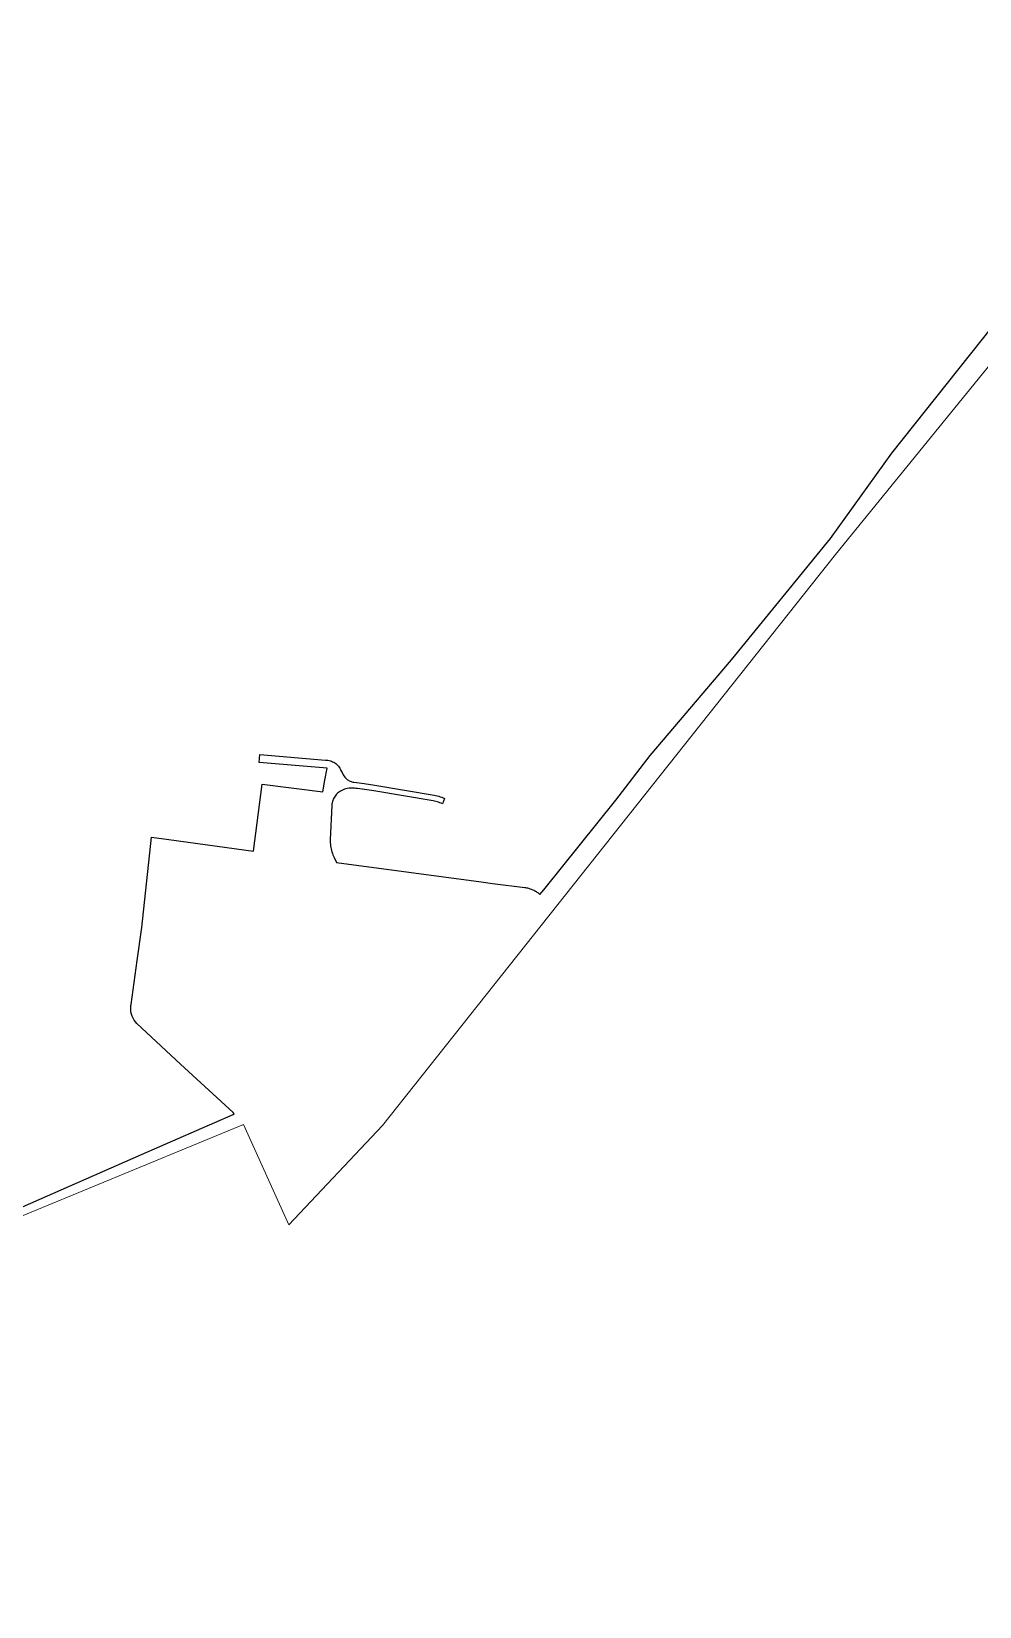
# Model space of a CAD drawing. Header units: millimetres. Extents: x 617751 to 636088, y 68402 to 77988.
# Drawn here: x 625480 to 626007, y 71029 to 71904 of the extents above; entities that cross this region are included whole.
import ezdxf

# ---------------------------------------------------------------- set-up
doc = ezdxf.new("R2010")
doc.units = ezdxf.units.MM
doc.header["$LTSCALE"] = 3
doc.header["$MEASUREMENT"] = 0
doc.layers.add('ALINHAMENTO PREDIAL', color=120, linetype='Continuous')
doc.layers.add('BAIRRO', color=30, linetype='Continuous')

msp = doc.modelspace()

# ---------------------------------------------------------------- linework, layer by layer
at = {"layer": 'ALINHAMENTO PREDIAL'}
msp.add_lwpolyline([(625475.02, 71251.14), (625541.09, 71280.26), (625591.96, 71302.48), (625592.65, 71302.84), (625592.09, 71303.46), (625562.85, 71330.38), (625543.85, 71347.91), (625538.6, 71352.95), (625537.81, 71353.82), (625537.08, 71354.81), (625536.45, 71355.88), (625535.94, 71357.01), (625535.55, 71358.17), (625535.28, 71359.37), (625535.13, 71360.62), (625535.13, 71361.86), (625535.25, 71363.03), (625535.34, 71363.57), (625538.78, 71387.95), (625541.26, 71406.21), (625546.66, 71456.4), (625556.34, 71455.09), (625603.33, 71448.71), (625608.17, 71485.93), (625641.89, 71481.61), (625642.93, 71488.18), (625644.18, 71494.7), (625606.54, 71497.98), (625606.87, 71502.41), (625643.36, 71499.25), (625644.03, 71499.21), (625644.7, 71499.12), (625645.37, 71498.98), (625646.02, 71498.81), (625646.66, 71498.58), (625647.28, 71498.32), (625647.89, 71498.02), (625648.47, 71497.67), (625649.03, 71497.29), (625649.56, 71496.88), (625650.06, 71496.37), (625650.51, 71495.84), (625650.93, 71495.28), (625651.31, 71494.68), (625651.65, 71494.06), (625651.94, 71493.42), (625652.56, 71492.26), (625653.23, 71491.12), (625654.1, 71489.79), (625654.44, 71489.38), (625654.81, 71489), (625655.21, 71488.65), (625655.63, 71488.33), (625656.07, 71488.03), (625656.53, 71487.77), (625657.01, 71487.54), (625657.5, 71487.34), (625658, 71487.18), (625658.52, 71487.05), (625659.04, 71486.96), (625664.83, 71486.16), (625670.74, 71485.31), (625703.66, 71479.76), (625704.51, 71479.59), (625705.36, 71479.39), (625706.2, 71479.16), (625707.04, 71478.91), (625707.87, 71478.63), (625708.68, 71478.32), (625709.49, 71477.99), (625708.4, 71474.96), (625707.67, 71475.27), (625706.93, 71475.56), (625706.18, 71475.82), (625705.42, 71476.06), (625704.65, 71476.27), (625703.88, 71476.45), (625703.1, 71476.61), (625670.24, 71482.14), (625661.02, 71483.47), (625660.27, 71483.55), (625659.51, 71483.61), (625658.75, 71483.64), (625658, 71483.64), (625657.24, 71483.62), (625656.55, 71483.58), (625655.46, 71483.44), (625654.65, 71483.25), (625653.86, 71483.01), (625653.08, 71482.72), (625652.33, 71482.39), (625651.6, 71482), (625651.03, 71481.63), (625650.49, 71481.23), (625649.99, 71480.79), (625649.51, 71480.31), (625649.06, 71479.8), (625648.65, 71479.27), (625648.28, 71478.71), (625647.95, 71478.12), (625647.66, 71477.51), (625647.41, 71476.89), (625647.21, 71476.24), (625647.04, 71475.59), (625646.93, 71474.93), (625646.86, 71474.26), (625645.91, 71454.98), (625645.93, 71454.13), (625645.99, 71453.28), (625646.07, 71452.43), (625646.18, 71451.59), (625646.32, 71450.75), (625646.48, 71449.92), (625646.68, 71449.09), (625646.9, 71448.27), (625647.15, 71447.45), (625647.43, 71446.65), (625647.73, 71445.85), (625648.06, 71445.07), (625649.45, 71442.46), (625729.85, 71431.55), (625736.11, 71430.72), (625753.98, 71428.51), (625754.5, 71428.44), (625755.02, 71428.36), (625755.54, 71428.25), (625756.05, 71428.13), (625756.55, 71427.99), (625757.05, 71427.83), (625757.55, 71427.65), (625758.04, 71427.46), (625758.52, 71427.25), (625759, 71427.03), (625759.46, 71426.78), (625759.92, 71426.53), (625760.37, 71426.25), (625760.81, 71425.96), (625761.24, 71425.66), (625761.65, 71425.34), (625762.06, 71425.01), (625762.45, 71424.66), (625764.59, 71427.17), (625804.52, 71477.05), (625823.76, 71501.83), (625868.91, 71554.99), (625923.81, 71622.35), (625958, 71669.68), (626144.13, 71903.85)], dxfattribs=at)
msp.add_lwpolyline([(625475.02, 71251.14), (625541.09, 71280.26), (625591.96, 71302.48), (625592.65, 71302.84), (625592.09, 71303.46), (625562.85, 71330.38), (625543.85, 71347.91), (625538.6, 71352.95), (625537.81, 71353.82), (625537.08, 71354.81), (625536.45, 71355.88), (625535.94, 71357.01), (625535.55, 71358.17), (625535.28, 71359.37), (625535.13, 71360.62), (625535.13, 71361.86), (625535.25, 71363.03), (625535.34, 71363.57), (625538.78, 71387.95), (625541.26, 71406.21), (625546.66, 71456.4), (625556.34, 71455.09), (625603.33, 71448.71), (625608.17, 71485.93), (625641.89, 71481.61), (625642.93, 71488.18), (625644.18, 71494.7), (625606.54, 71497.98), (625606.87, 71502.41), (625643.36, 71499.25), (625644.03, 71499.21), (625644.7, 71499.12), (625645.37, 71498.98), (625646.02, 71498.81), (625646.66, 71498.58), (625647.28, 71498.32), (625647.89, 71498.02), (625648.47, 71497.67), (625649.03, 71497.29), (625649.56, 71496.88), (625650.06, 71496.37), (625650.51, 71495.84), (625650.93, 71495.28), (625651.31, 71494.68), (625651.65, 71494.06), (625651.94, 71493.42), (625652.56, 71492.26), (625653.23, 71491.12), (625654.1, 71489.79), (625654.44, 71489.38), (625654.81, 71489), (625655.21, 71488.65), (625655.63, 71488.33), (625656.07, 71488.03), (625656.53, 71487.77), (625657.01, 71487.54), (625657.5, 71487.34), (625658, 71487.18), (625658.52, 71487.05), (625659.04, 71486.96), (625664.83, 71486.16), (625670.74, 71485.31), (625703.66, 71479.76), (625704.51, 71479.59), (625705.36, 71479.39), (625706.2, 71479.16), (625707.04, 71478.91), (625707.87, 71478.63), (625708.68, 71478.32), (625709.49, 71477.99), (625708.4, 71474.96), (625707.67, 71475.27), (625706.93, 71475.56), (625706.18, 71475.82), (625705.42, 71476.06), (625704.65, 71476.27), (625703.88, 71476.45), (625703.1, 71476.61), (625670.24, 71482.14), (625661.02, 71483.47), (625660.27, 71483.55), (625659.51, 71483.61), (625658.75, 71483.64), (625658, 71483.64), (625657.24, 71483.62), (625656.55, 71483.58), (625655.46, 71483.44), (625654.65, 71483.25), (625653.86, 71483.01), (625653.08, 71482.72), (625652.33, 71482.39), (625651.6, 71482), (625651.03, 71481.63), (625650.49, 71481.23), (625649.99, 71480.79), (625649.51, 71480.31), (625649.06, 71479.8), (625648.65, 71479.27), (625648.28, 71478.71), (625647.95, 71478.12), (625647.66, 71477.51), (625647.41, 71476.89), (625647.21, 71476.24), (625647.04, 71475.59), (625646.93, 71474.93), (625646.86, 71474.26), (625645.91, 71454.98), (625645.93, 71454.13), (625645.99, 71453.28), (625646.07, 71452.43), (625646.18, 71451.59), (625646.32, 71450.75), (625646.48, 71449.92), (625646.68, 71449.09), (625646.9, 71448.27), (625647.15, 71447.45), (625647.43, 71446.65), (625647.73, 71445.85), (625648.06, 71445.07), (625649.45, 71442.46), (625729.85, 71431.55), (625736.11, 71430.72), (625753.98, 71428.51), (625754.5, 71428.44), (625755.02, 71428.36), (625755.54, 71428.25), (625756.05, 71428.13), (625756.55, 71427.99), (625757.05, 71427.83), (625757.55, 71427.65), (625758.04, 71427.46), (625758.52, 71427.25), (625759, 71427.03), (625759.46, 71426.78), (625759.92, 71426.53), (625760.37, 71426.25), (625760.81, 71425.96), (625761.24, 71425.66), (625761.65, 71425.34), (625762.06, 71425.01), (625762.45, 71424.66), (625764.59, 71427.17), (625804.52, 71477.05), (625823.76, 71501.83), (625868.91, 71554.99), (625923.81, 71622.35), (625958, 71669.68), (626144.13, 71903.85)], dxfattribs=at)
msp.add_lwpolyline([(625475.02, 71251.14), (625541.09, 71280.26), (625591.96, 71302.48), (625592.65, 71302.84), (625592.09, 71303.46), (625562.85, 71330.38), (625543.85, 71347.91), (625538.6, 71352.95), (625537.81, 71353.82), (625537.08, 71354.81), (625536.45, 71355.88), (625535.94, 71357.01), (625535.55, 71358.17), (625535.28, 71359.37), (625535.13, 71360.62), (625535.13, 71361.86), (625535.25, 71363.03), (625535.34, 71363.57), (625538.78, 71387.95), (625541.26, 71406.21), (625546.66, 71456.4), (625556.34, 71455.09), (625603.33, 71448.71), (625608.17, 71485.93), (625641.89, 71481.61), (625642.93, 71488.18), (625644.18, 71494.7), (625606.54, 71497.98), (625606.87, 71502.41), (625643.36, 71499.25), (625644.03, 71499.21), (625644.7, 71499.12), (625645.37, 71498.98), (625646.02, 71498.81), (625646.66, 71498.58), (625647.28, 71498.32), (625647.89, 71498.02), (625648.47, 71497.67), (625649.03, 71497.29), (625649.56, 71496.88), (625650.06, 71496.37), (625650.51, 71495.84), (625650.93, 71495.28), (625651.31, 71494.68), (625651.65, 71494.06), (625651.94, 71493.42), (625652.56, 71492.26), (625653.23, 71491.12), (625654.1, 71489.79), (625654.44, 71489.38), (625654.81, 71489), (625655.21, 71488.65), (625655.63, 71488.33), (625656.07, 71488.03), (625656.53, 71487.77), (625657.01, 71487.54), (625657.5, 71487.34), (625658, 71487.18), (625658.52, 71487.05), (625659.04, 71486.96), (625664.83, 71486.16), (625670.74, 71485.31), (625703.66, 71479.76), (625704.51, 71479.59), (625705.36, 71479.39), (625706.2, 71479.16), (625707.04, 71478.91), (625707.87, 71478.63), (625708.68, 71478.32), (625709.49, 71477.99), (625708.4, 71474.96), (625707.67, 71475.27), (625706.93, 71475.56), (625706.18, 71475.82), (625705.42, 71476.06), (625704.65, 71476.27), (625703.88, 71476.45), (625703.1, 71476.61), (625670.24, 71482.14), (625661.02, 71483.47), (625660.27, 71483.55), (625659.51, 71483.61), (625658.75, 71483.64), (625658, 71483.64), (625657.24, 71483.62), (625656.55, 71483.58), (625655.46, 71483.44), (625654.65, 71483.25), (625653.86, 71483.01), (625653.08, 71482.72), (625652.33, 71482.39), (625651.6, 71482), (625651.03, 71481.63), (625650.49, 71481.23), (625649.99, 71480.79), (625649.51, 71480.31), (625649.06, 71479.8), (625648.65, 71479.27), (625648.28, 71478.71), (625647.95, 71478.12), (625647.66, 71477.51), (625647.41, 71476.89), (625647.21, 71476.24), (625647.04, 71475.59), (625646.93, 71474.93), (625646.86, 71474.26), (625645.91, 71454.98), (625645.93, 71454.13), (625645.99, 71453.28), (625646.07, 71452.43), (625646.18, 71451.59), (625646.32, 71450.75), (625646.48, 71449.92), (625646.68, 71449.09), (625646.9, 71448.27), (625647.15, 71447.45), (625647.43, 71446.65), (625647.73, 71445.85), (625648.06, 71445.07), (625649.45, 71442.46), (625729.85, 71431.55), (625736.11, 71430.72), (625753.98, 71428.51), (625754.5, 71428.44), (625755.02, 71428.36), (625755.54, 71428.25), (625756.05, 71428.13), (625756.55, 71427.99), (625757.05, 71427.83), (625757.55, 71427.65), (625758.04, 71427.46), (625758.52, 71427.25), (625759, 71427.03), (625759.46, 71426.78), (625759.92, 71426.53), (625760.37, 71426.25), (625760.81, 71425.96), (625761.24, 71425.66), (625761.65, 71425.34), (625762.06, 71425.01), (625762.45, 71424.66), (625764.59, 71427.17), (625804.52, 71477.05), (625823.76, 71501.83), (625868.91, 71554.99), (625923.81, 71622.35), (625958, 71669.68), (626144.13, 71903.85)], dxfattribs=at)
msp.add_lwpolyline([(625475.02, 71251.14), (625541.09, 71280.26), (625591.96, 71302.48), (625592.65, 71302.84), (625592.09, 71303.46), (625562.85, 71330.38), (625543.85, 71347.91), (625538.6, 71352.95), (625537.81, 71353.82), (625537.08, 71354.81), (625536.45, 71355.88), (625535.94, 71357.01), (625535.55, 71358.17), (625535.28, 71359.37), (625535.13, 71360.62), (625535.13, 71361.86), (625535.25, 71363.03), (625535.34, 71363.57), (625538.78, 71387.95), (625541.26, 71406.21), (625546.66, 71456.4), (625556.34, 71455.09), (625603.33, 71448.71), (625608.17, 71485.93), (625641.89, 71481.61), (625642.93, 71488.18), (625644.18, 71494.7), (625606.54, 71497.98), (625606.87, 71502.41), (625643.36, 71499.25), (625644.03, 71499.21), (625644.7, 71499.12), (625645.37, 71498.98), (625646.02, 71498.81), (625646.66, 71498.58), (625647.28, 71498.32), (625647.89, 71498.02), (625648.47, 71497.67), (625649.03, 71497.29), (625649.56, 71496.88), (625650.06, 71496.37), (625650.51, 71495.84), (625650.93, 71495.28), (625651.31, 71494.68), (625651.65, 71494.06), (625651.94, 71493.42), (625652.56, 71492.26), (625653.23, 71491.12), (625654.1, 71489.79), (625654.44, 71489.38), (625654.81, 71489), (625655.21, 71488.65), (625655.63, 71488.33), (625656.07, 71488.03), (625656.53, 71487.77), (625657.01, 71487.54), (625657.5, 71487.34), (625658, 71487.18), (625658.52, 71487.05), (625659.04, 71486.96), (625664.83, 71486.16), (625670.74, 71485.31), (625703.66, 71479.76), (625704.51, 71479.59), (625705.36, 71479.39), (625706.2, 71479.16), (625707.04, 71478.91), (625707.87, 71478.63), (625708.68, 71478.32), (625709.49, 71477.99), (625708.4, 71474.96), (625707.67, 71475.27), (625706.93, 71475.56), (625706.18, 71475.82), (625705.42, 71476.06), (625704.65, 71476.27), (625703.88, 71476.45), (625703.1, 71476.61), (625670.24, 71482.14), (625661.02, 71483.47), (625660.27, 71483.55), (625659.51, 71483.61), (625658.75, 71483.64), (625658, 71483.64), (625657.24, 71483.62), (625656.55, 71483.58), (625655.46, 71483.44), (625654.65, 71483.25), (625653.86, 71483.01), (625653.08, 71482.72), (625652.33, 71482.39), (625651.6, 71482), (625651.03, 71481.63), (625650.49, 71481.23), (625649.99, 71480.79), (625649.51, 71480.31), (625649.06, 71479.8), (625648.65, 71479.27), (625648.28, 71478.71), (625647.95, 71478.12), (625647.66, 71477.51), (625647.41, 71476.89), (625647.21, 71476.24), (625647.04, 71475.59), (625646.93, 71474.93), (625646.86, 71474.26), (625645.91, 71454.98), (625645.93, 71454.13), (625645.99, 71453.28), (625646.07, 71452.43), (625646.18, 71451.59), (625646.32, 71450.75), (625646.48, 71449.92), (625646.68, 71449.09), (625646.9, 71448.27), (625647.15, 71447.45), (625647.43, 71446.65), (625647.73, 71445.85), (625648.06, 71445.07), (625649.45, 71442.46), (625729.85, 71431.55), (625736.11, 71430.72), (625753.98, 71428.51), (625754.5, 71428.44), (625755.02, 71428.36), (625755.54, 71428.25), (625756.05, 71428.13), (625756.55, 71427.99), (625757.05, 71427.83), (625757.55, 71427.65), (625758.04, 71427.46), (625758.52, 71427.25), (625759, 71427.03), (625759.46, 71426.78), (625759.92, 71426.53), (625760.37, 71426.25), (625760.81, 71425.96), (625761.24, 71425.66), (625761.65, 71425.34), (625762.06, 71425.01), (625762.45, 71424.66), (625764.59, 71427.17), (625804.52, 71477.05), (625823.76, 71501.83), (625868.91, 71554.99), (625923.81, 71622.35), (625958, 71669.68), (626144.13, 71903.85)], dxfattribs=at)
msp.add_lwpolyline([(625475.02, 71251.14), (625541.09, 71280.26), (625591.96, 71302.48), (625592.65, 71302.84), (625592.09, 71303.46), (625562.85, 71330.38), (625543.85, 71347.91), (625538.6, 71352.95), (625537.81, 71353.82), (625537.08, 71354.81), (625536.45, 71355.88), (625535.94, 71357.01), (625535.55, 71358.17), (625535.28, 71359.37), (625535.13, 71360.62), (625535.13, 71361.86), (625535.25, 71363.03), (625535.34, 71363.57), (625538.78, 71387.95), (625541.26, 71406.21), (625546.66, 71456.4), (625556.34, 71455.09), (625603.33, 71448.71), (625608.17, 71485.93), (625641.89, 71481.61), (625642.93, 71488.18), (625644.18, 71494.7), (625606.54, 71497.98), (625606.87, 71502.41), (625643.36, 71499.25), (625644.03, 71499.21), (625644.7, 71499.12), (625645.37, 71498.98), (625646.02, 71498.81), (625646.66, 71498.58), (625647.28, 71498.32), (625647.89, 71498.02), (625648.47, 71497.67), (625649.03, 71497.29), (625649.56, 71496.88), (625650.06, 71496.37), (625650.51, 71495.84), (625650.93, 71495.28), (625651.31, 71494.68), (625651.65, 71494.06), (625651.94, 71493.42), (625652.56, 71492.26), (625653.23, 71491.12), (625654.1, 71489.79), (625654.44, 71489.38), (625654.81, 71489), (625655.21, 71488.65), (625655.63, 71488.33), (625656.07, 71488.03), (625656.53, 71487.77), (625657.01, 71487.54), (625657.5, 71487.34), (625658, 71487.18), (625658.52, 71487.05), (625659.04, 71486.96), (625664.83, 71486.16), (625670.74, 71485.31), (625703.66, 71479.76), (625704.51, 71479.59), (625705.36, 71479.39), (625706.2, 71479.16), (625707.04, 71478.91), (625707.87, 71478.63), (625708.68, 71478.32), (625709.49, 71477.99), (625708.4, 71474.96), (625707.67, 71475.27), (625706.93, 71475.56), (625706.18, 71475.82), (625705.42, 71476.06), (625704.65, 71476.27), (625703.88, 71476.45), (625703.1, 71476.61), (625670.24, 71482.14), (625661.02, 71483.47), (625660.27, 71483.55), (625659.51, 71483.61), (625658.75, 71483.64), (625658, 71483.64), (625657.24, 71483.62), (625656.55, 71483.58), (625655.46, 71483.44), (625654.65, 71483.25), (625653.86, 71483.01), (625653.08, 71482.72), (625652.33, 71482.39), (625651.6, 71482), (625651.03, 71481.63), (625650.49, 71481.23), (625649.99, 71480.79), (625649.51, 71480.31), (625649.06, 71479.8), (625648.65, 71479.27), (625648.28, 71478.71), (625647.95, 71478.12), (625647.66, 71477.51), (625647.41, 71476.89), (625647.21, 71476.24), (625647.04, 71475.59), (625646.93, 71474.93), (625646.86, 71474.26), (625645.91, 71454.98), (625645.93, 71454.13), (625645.99, 71453.28), (625646.07, 71452.43), (625646.18, 71451.59), (625646.32, 71450.75), (625646.48, 71449.92), (625646.68, 71449.09), (625646.9, 71448.27), (625647.15, 71447.45), (625647.43, 71446.65), (625647.73, 71445.85), (625648.06, 71445.07), (625649.45, 71442.46), (625729.85, 71431.55), (625736.11, 71430.72), (625753.98, 71428.51), (625754.5, 71428.44), (625755.02, 71428.36), (625755.54, 71428.25), (625756.05, 71428.13), (625756.55, 71427.99), (625757.05, 71427.83), (625757.55, 71427.65), (625758.04, 71427.46), (625758.52, 71427.25), (625759, 71427.03), (625759.46, 71426.78), (625759.92, 71426.53), (625760.37, 71426.25), (625760.81, 71425.96), (625761.24, 71425.66), (625761.65, 71425.34), (625762.06, 71425.01), (625762.45, 71424.66), (625764.59, 71427.17), (625804.52, 71477.05), (625823.76, 71501.83), (625868.91, 71554.99), (625923.81, 71622.35), (625958, 71669.68), (626144.13, 71903.85)], dxfattribs=at)
msp.add_lwpolyline([(625475.02, 71251.14), (625541.09, 71280.26), (625591.96, 71302.48), (625592.65, 71302.84), (625592.09, 71303.46), (625562.85, 71330.38), (625543.85, 71347.91), (625538.6, 71352.95), (625537.81, 71353.82), (625537.08, 71354.81), (625536.45, 71355.88), (625535.94, 71357.01), (625535.55, 71358.17), (625535.28, 71359.37), (625535.13, 71360.62), (625535.13, 71361.86), (625535.25, 71363.03), (625535.34, 71363.57), (625538.78, 71387.95), (625541.26, 71406.21), (625546.66, 71456.4), (625556.34, 71455.09), (625603.33, 71448.71), (625608.17, 71485.93), (625641.89, 71481.61), (625642.93, 71488.18), (625644.18, 71494.7), (625606.54, 71497.98), (625606.87, 71502.41), (625643.36, 71499.25), (625644.03, 71499.21), (625644.7, 71499.12), (625645.37, 71498.98), (625646.02, 71498.81), (625646.66, 71498.58), (625647.28, 71498.32), (625647.89, 71498.02), (625648.47, 71497.67), (625649.03, 71497.29), (625649.56, 71496.88), (625650.06, 71496.37), (625650.51, 71495.84), (625650.93, 71495.28), (625651.31, 71494.68), (625651.65, 71494.06), (625651.94, 71493.42), (625652.56, 71492.26), (625653.23, 71491.12), (625654.1, 71489.79), (625654.44, 71489.38), (625654.81, 71489), (625655.21, 71488.65), (625655.63, 71488.33), (625656.07, 71488.03), (625656.53, 71487.77), (625657.01, 71487.54), (625657.5, 71487.34), (625658, 71487.18), (625658.52, 71487.05), (625659.04, 71486.96), (625664.83, 71486.16), (625670.74, 71485.31), (625703.66, 71479.76), (625704.51, 71479.59), (625705.36, 71479.39), (625706.2, 71479.16), (625707.04, 71478.91), (625707.87, 71478.63), (625708.68, 71478.32), (625709.49, 71477.99), (625708.4, 71474.96), (625707.67, 71475.27), (625706.93, 71475.56), (625706.18, 71475.82), (625705.42, 71476.06), (625704.65, 71476.27), (625703.88, 71476.45), (625703.1, 71476.61), (625670.24, 71482.14), (625661.02, 71483.47), (625660.27, 71483.55), (625659.51, 71483.61), (625658.75, 71483.64), (625658, 71483.64), (625657.24, 71483.62), (625656.55, 71483.58), (625655.46, 71483.44), (625654.65, 71483.25), (625653.86, 71483.01), (625653.08, 71482.72), (625652.33, 71482.39), (625651.6, 71482), (625651.03, 71481.63), (625650.49, 71481.23), (625649.99, 71480.79), (625649.51, 71480.31), (625649.06, 71479.8), (625648.65, 71479.27), (625648.28, 71478.71), (625647.95, 71478.12), (625647.66, 71477.51), (625647.41, 71476.89), (625647.21, 71476.24), (625647.04, 71475.59), (625646.93, 71474.93), (625646.86, 71474.26), (625645.91, 71454.98), (625645.93, 71454.13), (625645.99, 71453.28), (625646.07, 71452.43), (625646.18, 71451.59), (625646.32, 71450.75), (625646.48, 71449.92), (625646.68, 71449.09), (625646.9, 71448.27), (625647.15, 71447.45), (625647.43, 71446.65), (625647.73, 71445.85), (625648.06, 71445.07), (625649.45, 71442.46), (625729.85, 71431.55), (625736.11, 71430.72), (625753.98, 71428.51), (625754.5, 71428.44), (625755.02, 71428.36), (625755.54, 71428.25), (625756.05, 71428.13), (625756.55, 71427.99), (625757.05, 71427.83), (625757.55, 71427.65), (625758.04, 71427.46), (625758.52, 71427.25), (625759, 71427.03), (625759.46, 71426.78), (625759.92, 71426.53), (625760.37, 71426.25), (625760.81, 71425.96), (625761.24, 71425.66), (625761.65, 71425.34), (625762.06, 71425.01), (625762.45, 71424.66), (625764.59, 71427.17), (625804.52, 71477.05), (625823.76, 71501.83), (625868.91, 71554.99), (625923.81, 71622.35), (625958, 71669.68), (626144.13, 71903.85)], dxfattribs=at)
msp.add_lwpolyline([(625475.02, 71251.14), (625541.09, 71280.26), (625591.96, 71302.48), (625592.65, 71302.84), (625592.09, 71303.46), (625562.85, 71330.38), (625543.85, 71347.91), (625538.6, 71352.95), (625537.81, 71353.82), (625537.08, 71354.81), (625536.45, 71355.88), (625535.94, 71357.01), (625535.55, 71358.17), (625535.28, 71359.37), (625535.13, 71360.62), (625535.13, 71361.86), (625535.25, 71363.03), (625535.34, 71363.57), (625538.78, 71387.95), (625541.26, 71406.21), (625546.66, 71456.4), (625556.34, 71455.09), (625603.33, 71448.71), (625608.17, 71485.93), (625641.89, 71481.61), (625642.93, 71488.18), (625644.18, 71494.7), (625606.54, 71497.98), (625606.87, 71502.41), (625643.36, 71499.25), (625644.03, 71499.21), (625644.7, 71499.12), (625645.37, 71498.98), (625646.02, 71498.81), (625646.66, 71498.58), (625647.28, 71498.32), (625647.89, 71498.02), (625648.47, 71497.67), (625649.03, 71497.29), (625649.56, 71496.88), (625650.06, 71496.37), (625650.51, 71495.84), (625650.93, 71495.28), (625651.31, 71494.68), (625651.65, 71494.06), (625651.94, 71493.42), (625652.56, 71492.26), (625653.23, 71491.12), (625654.1, 71489.79), (625654.44, 71489.38), (625654.81, 71489), (625655.21, 71488.65), (625655.63, 71488.33), (625656.07, 71488.03), (625656.53, 71487.77), (625657.01, 71487.54), (625657.5, 71487.34), (625658, 71487.18), (625658.52, 71487.05), (625659.04, 71486.96), (625664.83, 71486.16), (625670.74, 71485.31), (625703.66, 71479.76), (625704.51, 71479.59), (625705.36, 71479.39), (625706.2, 71479.16), (625707.04, 71478.91), (625707.87, 71478.63), (625708.68, 71478.32), (625709.49, 71477.99), (625708.4, 71474.96), (625707.67, 71475.27), (625706.93, 71475.56), (625706.18, 71475.82), (625705.42, 71476.06), (625704.65, 71476.27), (625703.88, 71476.45), (625703.1, 71476.61), (625670.24, 71482.14), (625661.02, 71483.47), (625660.27, 71483.55), (625659.51, 71483.61), (625658.75, 71483.64), (625658, 71483.64), (625657.24, 71483.62), (625656.55, 71483.58), (625655.46, 71483.44), (625654.65, 71483.25), (625653.86, 71483.01), (625653.08, 71482.72), (625652.33, 71482.39), (625651.6, 71482), (625651.03, 71481.63), (625650.49, 71481.23), (625649.99, 71480.79), (625649.51, 71480.31), (625649.06, 71479.8), (625648.65, 71479.27), (625648.28, 71478.71), (625647.95, 71478.12), (625647.66, 71477.51), (625647.41, 71476.89), (625647.21, 71476.24), (625647.04, 71475.59), (625646.93, 71474.93), (625646.86, 71474.26), (625645.91, 71454.98), (625645.93, 71454.13), (625645.99, 71453.28), (625646.07, 71452.43), (625646.18, 71451.59), (625646.32, 71450.75), (625646.48, 71449.92), (625646.68, 71449.09), (625646.9, 71448.27), (625647.15, 71447.45), (625647.43, 71446.65), (625647.73, 71445.85), (625648.06, 71445.07), (625649.45, 71442.46), (625729.85, 71431.55), (625736.11, 71430.72), (625753.98, 71428.51), (625754.5, 71428.44), (625755.02, 71428.36), (625755.54, 71428.25), (625756.05, 71428.13), (625756.55, 71427.99), (625757.05, 71427.83), (625757.55, 71427.65), (625758.04, 71427.46), (625758.52, 71427.25), (625759, 71427.03), (625759.46, 71426.78), (625759.92, 71426.53), (625760.37, 71426.25), (625760.81, 71425.96), (625761.24, 71425.66), (625761.65, 71425.34), (625762.06, 71425.01), (625762.45, 71424.66), (625764.59, 71427.17), (625804.52, 71477.05), (625823.76, 71501.83), (625868.91, 71554.99), (625923.81, 71622.35), (625958, 71669.68), (626144.13, 71903.85)], dxfattribs=at)
msp.add_lwpolyline([(625475.02, 71251.14), (625541.09, 71280.26), (625591.96, 71302.48), (625592.65, 71302.84), (625592.09, 71303.46), (625562.85, 71330.38), (625543.85, 71347.91), (625538.6, 71352.95), (625537.81, 71353.82), (625537.08, 71354.81), (625536.45, 71355.88), (625535.94, 71357.01), (625535.55, 71358.17), (625535.28, 71359.37), (625535.13, 71360.62), (625535.13, 71361.86), (625535.25, 71363.03), (625535.34, 71363.57), (625538.78, 71387.95), (625541.26, 71406.21), (625546.66, 71456.4), (625556.34, 71455.09), (625603.33, 71448.71), (625608.17, 71485.93), (625641.89, 71481.61), (625642.93, 71488.18), (625644.18, 71494.7), (625606.54, 71497.98), (625606.87, 71502.41), (625643.36, 71499.25), (625644.03, 71499.21), (625644.7, 71499.12), (625645.37, 71498.98), (625646.02, 71498.81), (625646.66, 71498.58), (625647.28, 71498.32), (625647.89, 71498.02), (625648.47, 71497.67), (625649.03, 71497.29), (625649.56, 71496.88), (625650.06, 71496.37), (625650.51, 71495.84), (625650.93, 71495.28), (625651.31, 71494.68), (625651.65, 71494.06), (625651.94, 71493.42), (625652.56, 71492.26), (625653.23, 71491.12), (625654.1, 71489.79), (625654.44, 71489.38), (625654.81, 71489), (625655.21, 71488.65), (625655.63, 71488.33), (625656.07, 71488.03), (625656.53, 71487.77), (625657.01, 71487.54), (625657.5, 71487.34), (625658, 71487.18), (625658.52, 71487.05), (625659.04, 71486.96), (625664.83, 71486.16), (625670.74, 71485.31), (625703.66, 71479.76), (625704.51, 71479.59), (625705.36, 71479.39), (625706.2, 71479.16), (625707.04, 71478.91), (625707.87, 71478.63), (625708.68, 71478.32), (625709.49, 71477.99), (625708.4, 71474.96), (625707.67, 71475.27), (625706.93, 71475.56), (625706.18, 71475.82), (625705.42, 71476.06), (625704.65, 71476.27), (625703.88, 71476.45), (625703.1, 71476.61), (625670.24, 71482.14), (625661.02, 71483.47), (625660.27, 71483.55), (625659.51, 71483.61), (625658.75, 71483.64), (625658, 71483.64), (625657.24, 71483.62), (625656.55, 71483.58), (625655.46, 71483.44), (625654.65, 71483.25), (625653.86, 71483.01), (625653.08, 71482.72), (625652.33, 71482.39), (625651.6, 71482), (625651.03, 71481.63), (625650.49, 71481.23), (625649.99, 71480.79), (625649.51, 71480.31), (625649.06, 71479.8), (625648.65, 71479.27), (625648.28, 71478.71), (625647.95, 71478.12), (625647.66, 71477.51), (625647.41, 71476.89), (625647.21, 71476.24), (625647.04, 71475.59), (625646.93, 71474.93), (625646.86, 71474.26), (625645.91, 71454.98), (625645.93, 71454.13), (625645.99, 71453.28), (625646.07, 71452.43), (625646.18, 71451.59), (625646.32, 71450.75), (625646.48, 71449.92), (625646.68, 71449.09), (625646.9, 71448.27), (625647.15, 71447.45), (625647.43, 71446.65), (625647.73, 71445.85), (625648.06, 71445.07), (625649.45, 71442.46), (625729.85, 71431.55), (625736.11, 71430.72), (625753.98, 71428.51), (625754.5, 71428.44), (625755.02, 71428.36), (625755.54, 71428.25), (625756.05, 71428.13), (625756.55, 71427.99), (625757.05, 71427.83), (625757.55, 71427.65), (625758.04, 71427.46), (625758.52, 71427.25), (625759, 71427.03), (625759.46, 71426.78), (625759.92, 71426.53), (625760.37, 71426.25), (625760.81, 71425.96), (625761.24, 71425.66), (625761.65, 71425.34), (625762.06, 71425.01), (625762.45, 71424.66), (625764.59, 71427.17), (625804.52, 71477.05), (625823.76, 71501.83), (625868.91, 71554.99), (625923.81, 71622.35), (625958, 71669.68), (626144.13, 71903.85)], dxfattribs=at)
at = {"layer": 'BAIRRO', "lineweight": 20}
msp.add_lwpolyline([(624873.65, 71136.57), (624956.08, 71029.2), (625050.57, 71069.01), (625216.57, 71130.34), (625322.78, 71182.87), (625454.05, 71237.65), (625597.87, 71296.83), (625623.01, 71241.13), (625674.91, 71296.4), (625926.7, 71613.34), (626162.71, 71903.5)], dxfattribs=at)

doc.saveas('drawing.dxf')
